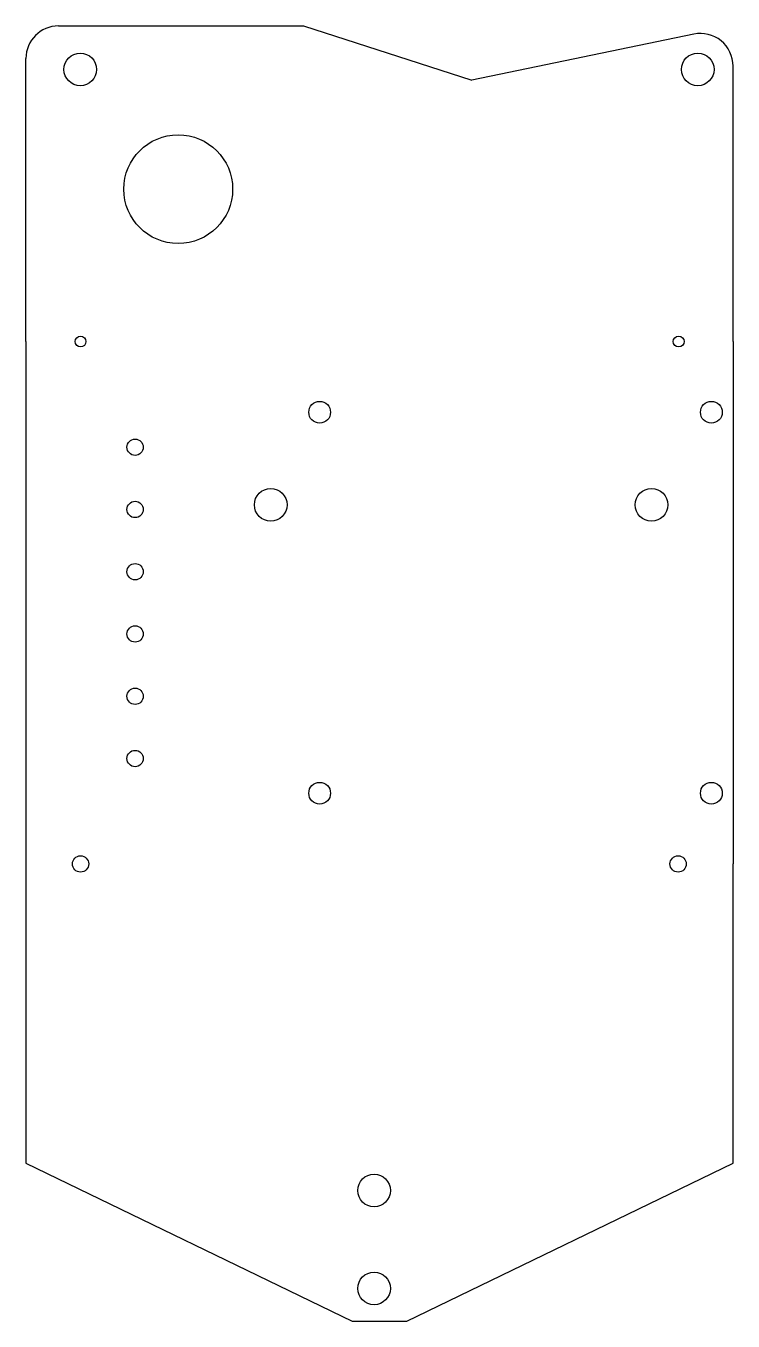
# Model space of a CAD drawing. Header units: millimetres. Extents: x 0 to 130, y 0 to 238.
import ezdxf

# ---------------------------------------------------------------- set-up
doc = ezdxf.new("R2010")
doc.units = ezdxf.units.MM
doc.layers.add('Sketch', color=7, linetype='CONTINUOUS')

msp = doc.modelspace()

# ---------------------------------------------------------------- linework, layer by layer
at = {"layer": 'Sketch'}
for p, q in [((6, 238), (51, 238)), ((51, 238), (82, 228)), ((122.776, 236.495), (82, 228)), ((0, 180), (0, 232)), ((130, 180), (130, 230.621)), ((0, 180), (0, 84)), ((130, 180), (130, 84)), ((0, 84), (0, 29)), ((130, 29), (130, 84)), ((0, 29), (60, 0)), ((70, 0), (130, 29)), ((60, 0), (70, 0))]:
    msp.add_line(p, q, dxfattribs=at)
for centre, radius in [((10, 230), 3), ((123.5, 230), 3), ((28, 208), 10), ((10.0466, 180), 1), ((119.991, 180), 1), ((54, 167), 2), ((126, 167), 2), ((20.08, 160.58), 1.5), ((45, 150), 3), ((115, 150), 3), ((20.08, 149.14), 1.5), ((20.08, 137.7), 1.5), ((20.08, 126.26), 1.5), ((20.08, 114.82), 1.5), ((20.08, 103.38), 1.5), ((54, 97), 2), ((126, 97), 2), ((10.0472, 84), 1.5), ((119.891, 84), 1.5), ((64, 24), 3), ((64, 6), 3)]:
    msp.add_circle(centre, radius, dxfattribs=at)
for centre, start, end in [((6, 232), 90, 180), ((124, 230.621), 0, 101.768)]:
    msp.add_arc(centre, 6, start, end, dxfattribs=at)

doc.saveas('drawing.dxf')
